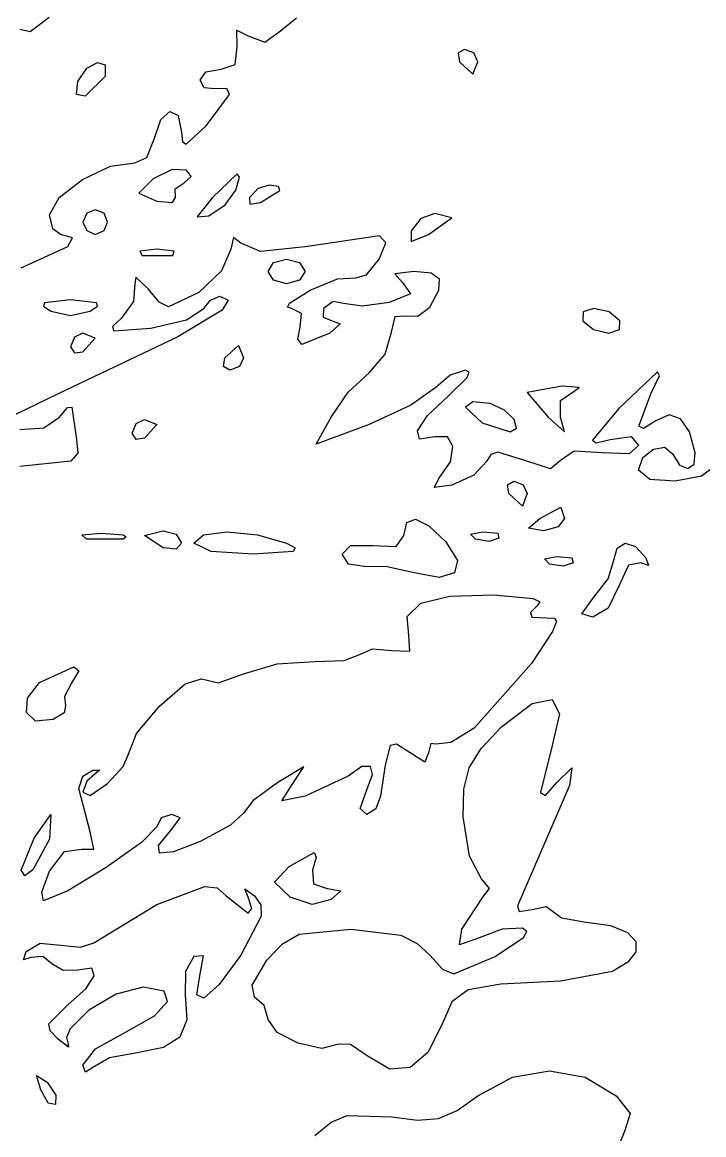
# Model space of a CAD drawing. Extents: x 0 to 282, y 0 to 282.
# Drawn here: x 14.85 to 34.32, y 26.12 to 57.93 of the extents above; entities that cross this region are included whole.
import ezdxf

# ---------------------------------------------------------------- set-up
doc = ezdxf.new("R2010")
doc.units = 0

msp = doc.modelspace()

# ---------------------------------------------------------------- linework, layer by layer
at = {"layer": 'Layer 1'}
for p, q in [((15.615571, 58.062549), (15.346578, 57.855292)), ((22.225018, 57.678942), (22.683629, 58.049359)), ((15.077584, 57.652445), (14.782133, 57.714181)), ((15.346578, 57.855292), (15.077584, 57.652445)), ((20.990295, 57.220331), (20.977066, 57.696581)), ((20.977066, 57.696581), (21.307795, 57.537831)), ((21.779635, 57.357032), (22.225018, 57.678942)), ((21.307795, 57.537831), (21.779635, 57.357032)), ((20.932969, 56.717622), (20.990295, 57.220331)), ((27.481411, 57.150078), (27.305022, 57.053064)), ((27.305022, 57.053064), (27.3403, 56.7973)), ((27.754814, 57.053064), (27.481411, 57.150078)), ((27.869467, 56.7973), (27.754814, 57.053064)), ((16.440165, 56.232503), (16.695378, 56.61174)), ((16.695378, 56.61174), (17.0002, 56.779309)), ((17.0002, 56.779309), (17.219032, 56.708754)), ((17.219032, 56.708754), (17.216277, 56.373614)), ((20.531684, 56.585331), (20.932969, 56.717622)), ((27.3403, 56.7973), (27.728356, 56.444522)), ((27.3403, 56.7973), (27.3403, 56.7973)), ((27.728356, 56.444522), (27.869467, 56.7973)), ((17.216277, 56.373614), (16.651832, 55.809169)), ((17.216277, 56.373614), (17.216277, 56.373614)), ((19.931961, 56.267831), (20.09953, 56.505956)), ((20.09953, 56.505956), (20.531684, 56.585331)), ((16.400477, 55.862086), (16.440165, 56.232503)), ((20.051023, 56.051754), (19.931961, 56.267831)), ((20.355295, 56.020886), (20.051023, 56.051754)), ((20.698702, 56.034119), (20.355295, 56.020886)), ((20.774218, 55.862141), (20.698702, 56.034119)), ((16.651832, 55.809169), (16.400477, 55.862086)), ((20.10835, 54.962556), (20.774218, 55.862141)), ((18.80748, 55.148315), (19.067654, 55.372659)), ((19.067654, 55.372659), (19.30137, 55.259659)), ((18.626682, 54.609778), (18.80748, 55.148315)), ((19.30137, 55.259659), (19.402794, 54.786167)), ((19.402794, 54.786167), (19.428701, 54.51111)), ((19.530675, 54.437799), (20.10835, 54.962556)), ((18.410605, 54.058562), (18.626682, 54.609778)), ((19.428701, 54.51111), (19.530675, 54.437799)), ((16.567337, 53.42797), (17.369356, 53.811617)), ((17.369356, 53.811617), (18.062237, 53.904222)), ((18.062237, 53.904222), (18.410605, 54.058562)), ((18.5914, 53.4459), (18.181295, 53.035796)), ((19.133796, 53.714894), (18.5914, 53.4459)), ((18.5914, 53.4459), (18.5914, 53.4459)), ((19.543901, 53.692845), (19.133796, 53.714894)), ((19.473345, 53.340067), (19.680602, 53.516456)), ((19.680602, 53.516456), (19.543901, 53.692845)), ((20.990257, 53.591388), (20.284701, 52.9167)), ((20.954979, 53.128367), (21.058608, 53.49713)), ((21.058608, 53.49713), (20.990257, 53.591388)), ((15.904225, 52.912032), (16.567337, 53.42797)), ((19.217581, 53.168087), (19.473345, 53.340067)), ((19.2264, 52.916733), (19.217581, 53.168087)), ((20.646298, 52.705033), (20.954979, 53.128367)), ((21.585635, 53.172464), (21.3431, 52.9167)), ((21.907545, 53.269478), (21.585635, 53.172464)), ((21.6606, 52.775589), (22.207406, 53.115138)), ((22.166616, 53.227034), (21.907545, 53.269478)), ((22.207406, 53.115138), (22.166616, 53.227034)), ((15.628067, 52.422552), (15.904225, 52.912032)), ((18.181295, 53.035796), (18.697233, 52.8109)), ((18.697233, 52.8109), (19.147025, 52.771213)), ((19.147025, 52.771213), (19.2264, 52.916733)), ((20.2847, 52.9167), (19.848137, 52.361075)), ((20.284701, 52.9167), (20.2847, 52.9167)), ((21.3431, 52.9167), (21.356329, 52.727082)), ((21.3431, 52.9167), (21.3431, 52.9167)), ((16.933378, 52.563878), (16.690843, 52.466864)), ((17.189142, 52.466864), (16.933378, 52.563878)), ((20.178867, 52.387533), (20.646298, 52.705033)), ((21.356329, 52.727082), (21.6606, 52.775589)), ((15.720671, 52.021267), (15.628067, 52.422552)), ((16.690843, 52.466864), (16.5806, 52.2111)), ((16.5806, 52.2111), (16.690843, 51.968565)), ((16.5806, 52.2111), (16.5806, 52.2111)), ((17.286156, 52.2111), (17.189142, 52.466864)), ((17.189142, 51.968565), (17.286156, 52.2111)), ((19.848137, 52.361075), (20.178867, 52.387533)), ((26.233493, 52.316979), (25.9645, 51.964201)), ((26.634778, 52.45809), (26.233493, 52.316979)), ((26.458389, 51.858367), (27.128667, 52.330208)), ((27.128667, 52.330208), (26.634778, 52.45809)), ((15.945567, 51.858107), (15.720671, 52.021267)), ((16.285115, 51.758888), (15.945567, 51.858107)), ((16.690843, 51.968565), (16.933378, 51.858322)), ((16.933378, 51.858322), (17.189142, 51.968565)), ((25.9645, 51.9642), (25.96009, 51.659929)), ((25.96009, 51.659929), (26.458389, 51.858367)), ((25.9645, 51.964201), (25.9645, 51.9642)), ((16.148413, 51.514148), (16.285115, 51.758888)), ((20.888872, 51.774308), (20.813907, 51.434759)), ((21.096129, 51.611148), (20.888872, 51.774308)), ((21.656167, 51.373023), (21.096129, 51.611148)), ((25.060478, 51.818405), (22.930579, 51.505315)), ((25.047249, 51.152537), (25.237419, 51.619417)), ((25.237419, 51.619417), (25.060478, 51.818405)), ((14.816677, 50.905606), (16.148413, 51.514148)), ((18.697234, 51.434989), (18.207755, 51.386482)), ((18.207755, 51.386482), (18.2739, 51.2586)), ((18.2739, 51.2586), (19.155845, 51.2586)), ((18.2739, 51.2586), (18.2739, 51.2586)), ((19.191123, 51.386482), (18.697234, 51.434989)), ((19.155845, 51.2586), (19.191123, 51.386482)), ((20.813907, 51.434759), (20.540504, 50.817398)), ((22.930579, 51.505315), (21.656167, 51.373023)), ((21.872673, 50.799724), (22.031423, 51.055488)), ((22.031423, 51.055488), (22.40184, 51.152502)), ((22.40184, 51.152502), (22.772256, 51.055488)), ((22.772256, 51.055488), (22.931007, 50.799724)), ((24.685652, 50.702745), (25.047249, 51.152537)), ((18.097516, 50.641011), (18.062238, 50.446983)), ((18.450294, 50.305872), (18.097516, 50.641011)), ((20.540504, 50.817398), (19.896684, 50.200039)), ((22.031423, 50.557189), (21.872673, 50.799724)), ((22.931007, 50.799724), (22.772256, 50.557189)), ((22.931007, 50.799724), (22.931007, 50.799724)), ((23.071691, 50.270592), (23.856623, 50.592502)), ((23.856623, 50.592502), (24.376971, 50.62337)), ((24.376971, 50.62337), (24.685652, 50.702745)), ((26.035028, 50.799759), (25.492632, 50.733613)), ((25.492632, 50.733613), (25.717528, 50.482259)), ((26.533327, 50.749047), (26.035028, 50.799759)), ((26.767042, 50.579271), (26.533327, 50.749047)), ((26.749403, 50.263974), (26.767042, 50.579271)), ((18.062238, 50.446983), (18.02696, 49.939865)), ((18.760629, 49.927187), (18.450294, 50.305872)), ((22.40184, 50.446946), (22.031423, 50.557189)), ((22.772256, 50.557189), (22.40184, 50.446946)), ((22.489608, 49.900175), (23.071691, 50.270592)), ((25.717528, 50.482259), (25.946834, 50.160349)), ((26.493639, 49.776699), (26.749403, 50.263974)), ((16.227745, 49.9886), (15.482502, 49.909225)), ((16.972989, 49.909225), (16.227745, 49.9886)), ((18.02696, 49.939865), (17.674182, 49.459205)), ((19.896684, 50.200039), (19.027968, 49.789935)), ((20.037799, 49.741428), (20.227417, 49.983963)), ((20.227417, 49.983963), (20.49641, 50.094206)), ((20.49641, 50.094206), (20.735638, 49.981758)), ((20.735638, 49.981758), (20.558146, 49.697331)), ((23.72874, 49.944272), (23.459747, 49.741425)), ((24.024192, 49.882536), (23.72874, 49.944272)), ((25.946834, 50.160349), (25.329472, 49.917814)), ((15.482502, 49.909225), (15.458799, 49.810006)), ((15.458799, 49.810006), (15.6633, 49.6711)), ((15.6633, 49.6711), (16.227745, 49.538808)), ((15.6633, 49.6711), (15.6633, 49.6711)), ((16.227745, 49.538808), (16.79219, 49.6711)), ((16.79219, 49.6711), (16.996691, 49.810006)), ((16.996691, 49.810006), (16.972989, 49.909225)), ((19.027968, 49.789935), (18.760629, 49.927187)), ((20.558146, 49.697331), (19.29696, 48.930036)), ((19.543906, 49.419518), (20.037799, 49.741428)), ((22.426769, 49.78442), (22.489608, 49.900175)), ((22.542524, 49.741425), (22.426769, 49.78442)), ((22.824747, 49.595904), (22.542524, 49.741425)), ((23.459747, 49.741425), (23.450928, 49.49889)), ((24.55777, 49.807571), (24.024192, 49.882536)), ((25.329472, 49.917814), (24.55777, 49.807571)), ((26.15409, 49.520935), (26.493639, 49.776699)), ((30.881329, 49.644664), (30.8681, 49.3889)), ((31.1856, 49.741678), (30.881329, 49.644664)), ((31.622163, 49.644664), (31.1856, 49.741678)), ((31.926434, 49.3889), (31.622163, 49.644664)), ((17.674182, 49.459205), (17.429443, 49.226592)), ((18.520849, 49.176983), (19.543906, 49.419518)), ((22.789469, 49.212258), (22.824747, 49.595904)), ((23.450928, 49.49889), (23.706692, 49.388647)), ((23.935997, 49.304863), (23.636136, 49.035869)), ((23.706692, 49.388647), (23.935997, 49.304863)), ((25.400027, 49.071143), (25.50145, 49.512116)), ((25.50145, 49.512116), (25.788083, 49.529754)), ((25.788083, 49.529754), (26.15409, 49.520935)), ((30.8681, 49.3889), (31.172371, 49.146365)), ((30.8681, 49.3889), (30.8681, 49.3889)), ((31.913205, 49.146365), (31.926434, 49.3889)), ((16.580578, 49.036156), (16.338043, 48.921503)), ((16.933356, 48.895045), (16.580578, 49.036156)), ((17.429443, 49.226592), (17.462515, 49.106427)), ((17.462515, 49.106427), (18.520849, 49.176983)), ((22.723325, 48.862236), (22.789469, 49.212258)), ((23.636136, 49.035869), (22.842387, 48.713959)), ((25.214819, 48.436141), (25.400027, 49.071143)), ((31.172371, 49.146365), (31.608934, 49.036122)), ((31.608934, 49.036122), (31.913205, 49.146365)), ((19.29696, 48.930036), (15.87501, 47.307256)), ((16.338043, 48.921503), (16.2278, 48.6481)), ((16.580578, 48.506989), (16.933356, 48.895045)), ((20.63794, 48.330278), (21.025996, 48.683056)), ((21.025996, 48.683056), (21.167107, 48.330278)), ((22.842387, 48.713959), (22.723325, 48.862236)), ((16.2278, 48.6481), (16.338043, 48.471711)), ((16.2278, 48.6481), (16.2278, 48.6481)), ((16.338043, 48.471711), (16.580578, 48.506989)), ((24.765027, 47.906973), (25.214819, 48.436141)), ((20.602661, 48.087743), (20.63794, 48.330278)), ((20.779051, 47.9775), (20.602661, 48.087743)), ((21.052454, 48.087743), (20.779051, 47.9775)), ((21.167107, 48.330278), (21.052454, 48.087743)), ((21.167107, 48.330278), (21.167107, 48.330278)), ((24.165306, 47.35135), (24.765027, 47.906973)), ((27.080137, 47.836414), (26.670033, 47.483636)), ((27.022811, 47.236691), (27.560797, 47.765858)), ((27.5167, 47.977525), (27.080137, 47.836414)), ((27.618124, 47.921301), (27.5167, 47.977525)), ((27.560797, 47.765858), (27.618124, 47.921301)), ((32.997999, 47.929013), (31.891158, 46.883908)), ((32.808381, 47.307242), (33.056979, 47.821526)), ((33.056979, 47.821526), (32.997999, 47.929013)), ((26.670033, 47.483636), (25.955659, 46.980928)), ((30.268379, 47.519189), (29.280601, 47.3428)), ((30.762268, 47.488321), (30.268379, 47.519189)), ((30.621157, 47.378078), (30.762268, 47.488321)), ((15.87501, 47.307256), (14.64029, 46.707533)), ((23.671417, 46.636973), (24.165306, 47.35135)), ((26.426395, 46.682718), (27.022811, 47.236691)), ((27.723956, 47.07825), (27.516699, 46.9195)), ((28.222255, 47.025333), (27.723956, 47.07825)), ((29.2806, 47.3428), (29.880323, 46.637244)), ((29.280601, 47.3428), (29.2806, 47.3428)), ((30.228691, 47.113494), (30.621157, 47.378078)), ((30.233101, 46.637244), (30.228691, 47.113494)), ((32.468832, 46.37679), (32.808381, 47.307242)), ((15.910291, 46.636977), (16.139597, 46.91038)), ((16.139597, 46.91038), (16.263069, 46.919199)), ((16.263069, 46.919199), (16.40418, 46.001976)), ((25.955659, 46.980928), (24.765033, 46.425306)), ((27.516699, 46.9195), (27.5167, 46.9195)), ((27.5167, 46.9195), (27.99295, 46.474118)), ((28.62795, 46.839022), (28.222255, 47.025333)), ((28.901353, 46.566722), (28.62795, 46.839022)), ((31.891158, 46.883908), (31.145914, 45.979913)), ((15.464908, 46.328296), (15.910291, 46.636977)), ((17.992551, 46.178332), (18.102794, 46.451735)), ((18.102794, 46.451735), (18.345329, 46.566388)), ((18.345329, 46.566388), (18.698107, 46.425277)), ((23.248083, 45.860861), (23.671417, 46.636973)), ((26.140866, 46.244501), (26.426395, 46.682718)), ((27.99295, 46.474118), (28.7867, 46.213944)), ((28.976318, 46.32088), (28.901353, 46.566722)), ((29.880323, 46.637244), (30.347754, 46.21391)), ((30.347754, 46.21391), (30.233101, 46.637244)), ((32.949492, 46.53113), (32.604982, 46.310092)), ((33.329279, 46.700354), (32.949492, 46.53113)), ((33.659458, 46.588458), (33.329279, 46.700354)), ((33.916876, 46.218591), (33.659458, 46.588458)), ((14.781401, 46.284199), (15.464908, 46.328296)), ((18.102794, 46.001943), (17.992551, 46.178332)), ((18.698107, 46.425277), (18.345329, 46.037221)), ((18.698107, 46.425277), (18.698107, 46.425277)), ((24.765033, 46.425306), (23.248083, 45.860861)), ((26.199294, 46.011336), (26.140866, 46.244501)), ((28.7867, 46.213944), (28.976318, 46.32088)), ((32.604982, 46.310092), (32.468832, 46.37679)), ((34.078382, 45.613907), (33.916876, 46.218591)), ((16.40418, 46.001976), (16.433395, 45.602896)), ((18.345329, 46.037221), (18.102794, 46.001943)), ((26.634755, 46.072521), (26.199294, 46.011336)), ((27.004069, 46.074172), (26.634755, 46.072521)), ((27.155102, 45.794705), (27.004069, 46.074172)), ((31.145914, 45.979913), (31.251196, 45.906603)), ((31.251196, 45.906603), (31.644213, 46.001963)), ((31.644213, 46.001963), (32.248345, 46.085747)), ((32.455602, 45.825574), (32.195428, 45.587449)), ((32.248345, 46.085747), (32.455602, 45.825574)), ((16.433395, 45.602896), (16.24102, 45.375795)), ((27.081239, 45.363104), (27.155102, 45.794705)), ((28.242649, 45.565951), (28.116422, 45.366962)), ((28.43833, 45.635955), (28.242649, 45.565951)), ((29.210032, 45.40224), (28.43833, 45.635955)), ((30.621153, 45.666823), (30.233092, 45.40224)), ((31.432542, 45.613907), (30.621153, 45.666823)), ((32.195428, 45.587449), (31.432542, 45.613907)), ((32.455604, 45.120018), (32.585139, 45.479411)), ((32.585139, 45.479411), (32.883347, 45.719741)), ((32.883347, 45.719741), (33.214627, 45.774862)), ((33.214627, 45.774862), (33.443382, 45.578629)), ((33.443382, 45.578629), (33.631898, 45.266641)), ((34.048616, 45.290894), (34.078382, 45.613907)), ((16.24102, 45.375795), (14.7814, 45.225864)), ((26.775866, 44.908351), (27.081239, 45.363104)), ((28.116422, 45.366962), (27.754825, 44.978906)), ((29.946459, 45.164115), (29.210032, 45.40224)), ((30.233092, 45.40224), (29.946459, 45.164115)), ((33.631898, 45.266641), (33.866715, 45.172934)), ((33.866715, 45.172934), (34.048616, 45.290894)), ((34.678104, 45.261129), (34.256424, 44.946385)), ((26.621525, 44.630538), (26.775866, 44.908351)), ((27.754825, 44.978906), (27.128644, 44.696684)), ((32.778065, 44.859293), (32.455604, 45.120018)), ((33.500708, 44.806927), (32.778065, 44.859293)), ((34.256424, 44.946385), (33.500708, 44.806927)), ((27.128644, 44.696684), (26.621525, 44.630538)), ((28.716452, 44.705482), (28.892841, 44.802496)), ((28.75173, 44.449718), (28.716452, 44.705482)), ((28.892841, 44.802496), (29.166244, 44.705482)), ((29.166244, 44.705482), (29.280897, 44.449718)), ((29.139786, 44.09694), (28.75173, 44.449718)), ((29.280897, 44.449718), (29.139786, 44.09694)), ((29.280897, 44.449718), (29.280897, 44.449718)), ((29.633741, 43.744162), (30.237873, 44.061663)), ((30.237873, 44.061663), (30.339297, 43.744162)), ((25.753186, 43.250273), (25.84138, 43.629509)), ((25.84138, 43.629509), (26.088325, 43.717704)), ((26.088325, 43.717704), (26.467563, 43.528086)), ((29.31624, 43.46194), (29.633741, 43.744162)), ((30.339297, 43.744162), (30.158498, 43.501627)), ((30.339297, 43.744162), (30.339297, 43.744162)), ((16.554455, 43.272321), (17.110081, 43.320828)), ((16.686747, 43.144439), (16.554455, 43.272321)), ((17.110081, 43.320828), (17.731852, 43.272321)), ((17.731852, 43.272321), (17.819495, 43.216648)), ((18.344803, 43.250273), (18.87397, 43.391384)), ((18.87397, 43.391384), (19.244386, 43.29437)), ((19.244386, 43.29437), (19.403137, 43.038606)), ((19.755916, 43.038606), (20.030421, 43.276731)), ((20.030421, 43.276731), (20.708417, 43.356107)), ((20.708417, 43.356107), (21.571619, 43.276731)), ((21.571619, 43.276731), (22.401746, 43.038606)), ((26.467563, 43.528086), (26.952636, 43.073884)), ((27.653728, 43.28996), (28.010916, 43.356106)), ((27.799249, 43.144439), (27.653728, 43.28996)), ((28.010916, 43.356106), (28.438659, 43.320828)), ((28.438659, 43.320828), (28.469527, 43.179717)), ((29.739574, 43.391384), (29.31624, 43.46194)), ((30.158498, 43.501627), (29.739574, 43.391384)), ((17.745077, 43.144439), (16.686747, 43.144439)), ((17.745081, 43.144439), (17.745077, 43.144439)), ((17.819495, 43.216648), (17.745081, 43.144439)), ((18.87397, 42.897495), (18.344803, 43.250273)), ((19.403137, 43.038606), (19.244386, 42.862217)), ((19.403137, 43.038606), (19.403137, 43.038606)), ((20.245393, 42.800481), (19.755916, 43.038606)), ((22.401746, 43.038606), (22.401747, 43.038606)), ((22.401747, 43.038606), (22.649794, 42.8997)), ((23.989296, 42.721106), (24.23183, 42.963641)), ((24.23183, 42.963641), (24.871241, 42.968051)), ((24.871241, 42.968051), (25.537109, 42.937183)), ((25.537109, 42.937183), (25.753186, 43.250273)), ((26.952627, 43.073884), (27.28501, 42.539205)), ((26.952636, 43.073884), (26.952627, 43.073884)), ((28.187304, 43.082703), (27.799249, 43.144439)), ((28.469527, 43.179717), (28.187304, 43.082703)), ((28.469527, 43.179717), (28.469527, 43.179717)), ((31.844111, 42.893081), (32.076724, 43.029783)), ((32.076724, 43.029783), (32.375483, 42.941588)), ((32.375483, 42.941588), (32.667627, 42.615269)), ((19.244386, 42.862217), (18.87397, 42.897495)), ((21.449246, 42.721106), (20.245393, 42.800481)), ((22.586955, 42.800481), (21.449246, 42.721106)), ((22.649794, 42.8997), (22.586955, 42.800481)), ((24.174504, 42.438883), (23.989296, 42.721106)), ((29.770428, 42.584403), (30.127616, 42.650549)), ((30.127616, 42.650549), (30.555359, 42.615271)), ((31.750404, 42.544713), (31.844111, 42.893081)), ((24.624296, 42.368328), (24.174504, 42.438883)), ((25.272523, 42.359509), (24.624296, 42.368328)), ((26.000126, 42.191939), (25.272523, 42.359509)), ((27.28501, 42.539205), (27.203981, 42.18312)), ((29.915949, 42.438882), (29.770428, 42.584403)), ((30.304004, 42.377146), (29.915949, 42.438882)), ((30.586227, 42.47416), (30.304004, 42.377146)), ((30.555359, 42.615271), (30.586227, 42.47416)), ((30.586227, 42.47416), (30.586227, 42.47416)), ((31.587244, 42.01555), (31.750404, 42.544713)), ((32.169328, 42.403606), (31.891516, 41.803883)), ((32.526516, 42.474161), (32.169328, 42.403606)), ((32.742592, 42.399196), (32.526516, 42.474161)), ((32.667627, 42.615272), (32.742592, 42.399196)), ((32.667627, 42.615269), (32.667627, 42.615272)), ((26.75915, 42.051931), (26.000126, 42.191939)), ((27.203981, 42.18312), (26.75915, 42.051931)), ((31.185959, 41.486383), (31.587244, 42.01555)), ((31.891516, 41.803883), (31.587245, 41.177702)), ((26.2381, 41.318818), (27.064924, 41.523871)), ((27.064924, 41.523871), (28.328312, 41.556947)), ((28.328312, 41.556947), (29.448382, 41.451114)), ((29.448382, 41.451114), (29.638, 41.358509)), ((29.638, 41.358509), (29.563032, 41.239447)), ((30.837591, 41.018952), (31.185959, 41.486383)), ((25.84784, 40.941787), (26.2381, 41.318818)), ((29.563027, 41.239437), (29.372306, 41.05037)), ((29.372306, 41.05037), (29.413096, 40.917527)), ((29.563032, 41.239447), (29.563027, 41.239437)), ((31.587245, 41.177702), (31.150682, 40.921938)), ((25.894142, 40.392777), (25.84784, 40.941787)), ((29.413096, 40.917527), (30.056916, 40.886659)), ((30.116103, 40.790816), (30.001243, 40.510179)), ((30.056916, 40.886659), (30.116103, 40.790816)), ((31.150682, 40.921938), (30.837591, 41.018952)), ((25.92501, 39.942985), (25.894142, 40.392777)), ((30.001243, 40.510179), (29.399867, 39.594609)), ((24.050878, 39.678401), (24.518308, 39.86361)), ((24.518308, 39.86361), (24.853447, 40.009131)), ((24.853447, 40.009131), (25.400253, 39.969443)), ((25.400253, 39.969443), (25.92501, 39.942985)), ((15.345944, 39.05221), (16.320493, 39.502002)), ((16.320493, 39.502002), (16.462155, 39.389554)), ((21.166918, 39.299165), (22.137056, 39.581387)), ((22.137056, 39.581387), (23.213028, 39.651943)), ((23.213028, 39.651943), (24.050878, 39.678401)), ((29.399867, 39.594609), (27.763856, 37.746939)), ((16.462155, 39.389554), (16.263167, 39.05221)), ((19.503345, 39.010326), (19.967468, 39.158054)), ((19.967468, 39.158054), (20.461358, 39.043401)), ((20.461358, 39.043401), (21.166918, 39.299165)), ((14.99482, 38.604074), (15.345944, 39.05221)), ((16.263167, 39.052214), (16.05591, 38.650929)), ((16.263167, 39.05221), (16.263167, 39.052214)), ((18.768024, 38.37312), (19.503345, 39.010326)), ((14.971118, 38.192317), (14.99482, 38.604074)), ((16.05591, 38.650929), (16.086778, 38.381936)), ((29.415761, 38.448641), (29.990678, 38.562742)), ((29.990678, 38.562742), (30.201792, 38.154292)), ((15.231843, 37.945924), (14.971118, 38.192317)), ((16.04268, 38.187908), (15.734, 37.99388)), ((16.086778, 38.381936), (16.04268, 38.187908)), ((18.112077, 37.590393), (18.768024, 38.37312)), ((28.539878, 37.782221), (29.415761, 38.448641)), ((15.734, 37.99388), (15.231843, 37.945924)), ((30.201792, 38.154292), (29.986268, 37.253054)), ((17.886078, 37.006104), (18.112077, 37.590393)), ((27.763856, 37.746939), (27.097987, 37.332425)), ((27.962205, 37.166514), (28.539878, 37.782221)), ((25.364967, 37.25305), (25.223856, 36.688605)), ((25.541356, 37.292738), (25.364967, 37.25305)), ((25.929412, 37.041383), (25.541356, 37.292738)), ((26.524725, 37.310376), (26.458579, 37.041383)), ((26.670246, 37.288328), (26.524725, 37.310376)), ((27.097987, 37.332425), (26.670246, 37.288328)), ((29.986267, 37.253046), (29.659947, 35.903674)), ((29.986268, 37.253054), (29.986267, 37.253046)), ((17.731737, 36.648916), (17.886078, 37.006104)), ((26.352745, 36.7768), (25.929412, 37.041383)), ((26.458579, 37.041383), (26.352745, 36.7768)), ((27.622656, 36.613644), (27.962205, 37.166514)), ((17.286355, 36.159437), (17.731737, 36.648916)), ((22.895524, 36.640098), (22.15469, 36.194716)), ((22.578024, 36.159438), (22.895524, 36.640098)), ((24.555782, 36.647815), (24.165522, 36.371105)), ((24.800522, 36.653327), (24.555782, 36.647815)), ((24.860053, 36.420714), (24.800522, 36.653327)), ((25.223856, 36.688605), (25.082745, 35.80666)), ((27.468316, 36.001242), (27.622656, 36.613644)), ((30.127378, 36.194716), (30.556223, 36.610886)), ((30.556223, 36.610886), (30.488975, 36.110933)), ((16.470556, 36.022734), (16.579145, 36.376065)), ((16.579145, 36.376065), (16.863021, 36.547492)), ((16.933577, 36.441659), (16.691042, 36.229992)), ((16.863021, 36.547492), (17.070278, 36.547492)), ((17.070278, 36.547492), (16.933577, 36.441659)), ((24.165522, 36.371105), (22.930802, 35.80666)), ((24.694689, 35.983049), (24.860053, 36.420714)), ((16.792466, 34.783602), (16.470556, 36.022734)), ((16.691042, 36.229992), (16.580799, 35.912492)), ((16.788056, 35.824297), (17.286355, 36.159437)), ((22.15469, 36.194716), (21.449134, 35.674368)), ((22.264933, 35.665549), (22.578024, 36.159438)), ((24.50948, 35.445063), (24.694689, 35.983049)), ((27.446268, 35.206941), (27.468316, 36.001242)), ((30.488975, 36.110933), (28.998488, 32.666936)), ((29.797751, 35.824299), (30.127378, 36.194716)), ((16.580799, 35.912492), (16.788056, 35.824297)), ((21.449134, 35.674368), (21.166912, 35.312771)), ((22.930802, 35.80666), (22.264933, 35.665549)), ((25.082745, 35.80666), (24.954862, 35.436243)), ((29.659947, 35.903674), (29.797751, 35.824299)), ((21.166912, 35.312771), (20.800905, 34.973222)), ((24.694689, 35.277493), (24.50948, 35.445063)), ((24.954862, 35.436243), (24.694689, 35.277493)), ((15.186964, 34.6028), (15.663215, 35.277488)), ((15.663215, 35.277488), (15.627937, 34.571932)), ((18.816531, 35.18048), (18.697469, 34.924716)), ((19.120803, 35.277494), (18.816531, 35.18048)), ((19.358928, 35.184889), (19.120803, 35.277494)), ((19.120803, 34.85416), (19.358928, 35.184889)), ((27.631476, 34.086871), (27.446268, 35.206941)), ((16.893889, 34.285303), (16.792466, 34.783602)), ((18.697469, 34.924716), (18.254842, 34.474924)), ((18.746528, 34.392241), (19.120803, 34.85416)), ((20.800905, 34.973222), (19.932192, 34.501382)), ((14.816548, 33.689988), (15.186964, 34.6028)), ((15.627937, 34.571933), (15.156096, 33.694399)), ((15.627937, 34.571932), (15.627937, 34.571933)), ((18.254842, 34.474924), (17.246667, 33.760548)), ((18.772435, 34.175062), (18.746528, 34.392241)), ((19.932192, 34.501382), (19.175374, 34.209237)), ((15.628298, 33.654713), (16.060451, 34.223567)), ((16.060451, 34.223567), (16.545521, 34.289713)), ((16.545521, 34.289713), (16.893889, 34.285303)), ((19.175374, 34.209237), (18.772435, 34.175062)), ((22.472246, 33.795822), (23.191031, 34.192698)), ((23.251114, 34.053791), (23.142524, 33.689989)), ((23.191031, 34.192698), (23.251114, 34.053791)), ((27.975435, 33.443051), (27.631476, 34.086871)), ((17.246667, 33.760548), (16.152503, 33.099088)), ((22.053322, 33.34162), (22.472246, 33.795822)), ((14.918522, 33.525176), (14.816548, 33.689988)), ((15.156096, 33.694399), (14.918522, 33.525176)), ((15.407811, 33.0594), (15.628298, 33.654713)), ((23.142524, 33.689989), (23.142527, 33.689989)), ((23.142527, 33.689989), (23.168985, 33.293113)), ((28.20474, 33.165239), (27.975435, 33.443051)), ((16.152503, 33.099088), (15.451909, 32.808046)), ((18.696866, 32.702217), (20.068293, 33.222565)), ((20.068293, 33.222565), (20.418315, 33.178468)), ((20.418315, 33.178468), (20.672426, 32.949162)), ((21.307427, 32.913886), (21.210413, 33.156421)), ((21.210413, 33.156421), (21.483816, 32.949164)), ((22.507524, 32.913877), (22.053322, 33.34162)), ((23.168985, 33.293113), (23.565861, 33.160822)), ((23.565861, 33.160822), (23.949506, 33.094676)), ((23.949506, 33.094676), (23.671694, 32.843322)), ((28.010713, 32.913884), (28.20474, 33.165239)), ((15.451909, 32.808046), (15.407811, 33.0594)), ((20.672426, 32.949162), (21.307426, 32.455273)), ((21.41326, 32.591977), (21.307427, 32.913886)), ((21.483816, 32.949164), (21.666268, 32.694503)), ((23.129297, 32.70662), (22.507524, 32.913877)), ((23.671694, 32.843322), (23.129297, 32.70662)), ((27.41099, 31.996661), (28.010713, 32.913884)), ((16.897696, 31.608607), (18.696866, 32.702217)), ((21.307426, 32.455273), (21.307427, 32.455275)), ((21.307427, 32.455275), (21.41326, 32.591977)), ((21.666268, 32.694503), (21.673434, 32.367081)), ((28.998488, 32.666936), (29.051404, 32.508186)), ((29.051404, 32.508186), (29.421822, 32.561103)), ((29.421822, 32.561103), (29.823107, 32.649297)), ((29.823107, 32.649297), (29.986267, 32.525825)), ((29.986267, 32.525825), (30.25967, 32.327388)), ((21.673434, 32.367081), (21.09576, 31.255834)), ((30.25967, 32.327388), (30.90349, 32.208325)), ((30.90349, 32.208325), (31.654589, 32.108073)), ((22.286338, 31.584903), (22.75873, 31.85996)), ((22.75873, 31.85996), (24.235987, 31.996661)), ((24.235987, 31.996661), (25.669148, 31.824682)), ((25.669148, 31.824682), (26.136029, 31.594825)), ((27.340434, 31.555689), (27.41099, 31.996661)), ((28.561925, 31.996661), (27.904879, 31.749716)), ((29.139599, 32.031938), (28.561925, 31.996661)), ((29.266377, 31.934925), (29.139599, 32.031938)), ((29.174875, 31.758536), (29.266377, 31.934925)), ((31.654589, 32.108073), (32.143173, 31.909015)), ((32.143173, 31.909015), (32.381229, 31.644638)), ((14.957417, 31.361663), (15.358702, 31.595378)), ((15.358702, 31.595378), (15.945195, 31.538052)), ((15.945195, 31.538052), (16.514049, 31.480726)), ((16.514049, 31.480726), (16.897696, 31.608607)), ((21.837097, 31.114716), (22.286338, 31.584903)), ((26.136029, 31.594825), (26.493767, 31.255827)), ((27.904879, 31.749716), (27.340434, 31.555689)), ((28.363487, 31.220549), (29.174875, 31.758536)), ((32.381229, 31.644638), (32.380747, 31.348429)), ((14.882451, 31.127947), (14.957417, 31.361663)), ((15.098528, 31.185274), (14.882451, 31.127947)), ((15.438077, 31.216142), (15.098528, 31.185274)), ((15.698251, 31.008885), (15.438077, 31.216142)), ((19.755201, 31.220556), (19.512666, 30.792813)), ((20.028603, 31.238195), (19.755201, 31.220556)), ((19.93159, 30.726667), (20.028603, 31.238195)), ((21.09576, 31.255834), (20.477295, 30.414129)), ((26.493767, 31.255827), (26.860325, 30.858401)), ((27.177274, 30.72225), (28.363487, 31.220549)), ((32.380747, 31.348429), (32.153716, 31.053874)), ((16.015751, 30.814857), (15.698251, 31.008885)), ((16.841471, 30.881554), (16.439085, 30.832496)), ((16.906514, 30.669336), (16.841471, 30.881554)), ((21.422582, 30.400344), (21.837097, 31.114716)), ((26.860325, 30.858401), (27.177274, 30.72225)), ((32.153716, 31.053874), (31.712124, 30.794459)), ((16.439085, 30.832496), (16.015751, 30.814857)), ((16.667288, 30.291754), (16.906514, 30.669336)), ((19.512666, 30.792813), (19.508256, 30.126946)), ((19.835678, 30.119781), (19.93159, 30.726667)), ((31.712124, 30.794459), (30.233212, 30.514995)), ((16.156863, 29.844718), (16.667288, 30.291754)), ((18.308813, 30.338609), (17.536009, 30.14458)), ((18.901369, 30.224507), (18.308813, 30.338609)), ((19.001138, 29.928505), (18.901369, 30.224507)), ((20.477295, 30.414129), (20.037423, 30.025523)), ((21.484319, 30.056386), (21.422582, 30.400344)), ((27.587377, 30.268051), (27.127663, 29.919684)), ((28.52334, 30.431211), (27.587377, 30.268051)), ((30.233212, 30.514995), (28.52334, 30.431211)), ((17.536009, 30.14458), (16.75659, 29.685968)), ((18.631272, 29.520054), (19.001138, 29.928505)), ((19.508256, 30.126946), (19.551251, 29.406508)), ((20.037423, 30.025523), (19.835678, 30.119781)), ((21.757722, 29.818261), (21.484319, 30.056386)), ((27.127663, 29.919684), (26.846542, 29.280275)), ((15.605647, 29.297912), (16.156863, 29.844718)), ((16.75659, 29.685968), (16.215295, 29.147981)), ((21.872375, 29.421386), (21.757722, 29.818261)), ((15.645886, 29.090655), (15.605647, 29.297912)), ((17.814924, 29.068609), (18.631272, 29.520054)), ((19.551251, 29.406508), (19.349506, 28.914272)), ((22.131996, 29.048213), (21.872375, 29.421386)), ((26.846542, 29.280275), (26.441398, 28.477154)), ((15.874641, 28.85694), (15.645886, 29.090655)), ((16.215295, 29.147981), (16.110425, 28.9071)), ((16.94621, 28.579129), (17.814924, 29.068609)), ((22.732269, 28.737879), (22.131996, 29.048213)), ((16.174501, 28.627634), (15.874641, 28.85694)), ((16.110425, 28.9071), (16.156863, 28.715829)), ((16.156863, 28.715829), (16.174501, 28.627634)), ((19.349506, 28.914272), (18.883179, 28.613859)), ((23.405301, 28.592909), (22.732269, 28.737879)), ((23.883205, 28.71583), (23.405301, 28.592909)), ((24.227163, 28.698191), (23.883205, 28.71583)), ((24.729872, 28.363052), (24.227163, 28.698191)), ((16.580204, 28.116108), (16.94621, 28.579129)), ((17.338675, 28.323365), (16.862426, 28.045552)), ((18.132426, 28.468886), (17.338675, 28.323365)), ((18.883179, 28.613859), (18.132426, 28.468886)), ((25.353298, 27.995393), (24.729872, 28.363052)), ((26.441398, 28.477154), (25.933729, 28.041144)), ((16.655169, 27.908851), (16.580204, 28.116108)), ((16.862426, 28.045552), (16.655169, 27.908851)), ((25.933729, 28.041144), (25.353298, 27.995393)), ((15.380351, 27.410549), (15.256878, 27.820653)), ((15.256878, 27.820653), (15.55674, 27.622216)), ((27.868694, 27.234164), (28.858124, 27.769946)), ((28.858124, 27.769946), (29.910395, 27.94854)), ((29.910395, 27.94854), (30.929592, 27.769946)), ((30.929592, 27.769946), (31.819804, 27.234164)), ((15.592018, 27.026903), (15.380351, 27.410549)), ((15.55674, 27.622216), (15.812504, 27.251799)), ((15.812504, 27.251799), (15.803685, 26.987216)), ((27.274481, 26.813035), (27.868694, 27.234164)), ((31.819804, 27.234164), (31.819807, 27.23416)), ((31.819807, 27.23416), (32.221091, 26.727042)), ((15.803685, 26.987215), (15.592018, 27.026903)), ((15.803685, 26.987216), (15.803685, 26.987215)), ((26.739801, 26.590344), (27.274481, 26.813035)), ((32.221091, 26.727042), (32.066752, 26.246382)), ((23.212024, 26.105274), (23.6778, 26.480651)), ((23.6778, 26.480651), (24.133654, 26.674128)), ((24.133654, 26.674128), (25.399244, 26.634441)), ((25.399244, 26.634441), (26.152205, 26.539632)), ((26.152205, 26.539632), (26.739801, 26.590344)), ((32.066752, 26.246382), (31.881543, 25.79218))]:
    msp.add_line(p, q, dxfattribs=at)

doc.saveas('drawing.dxf')
